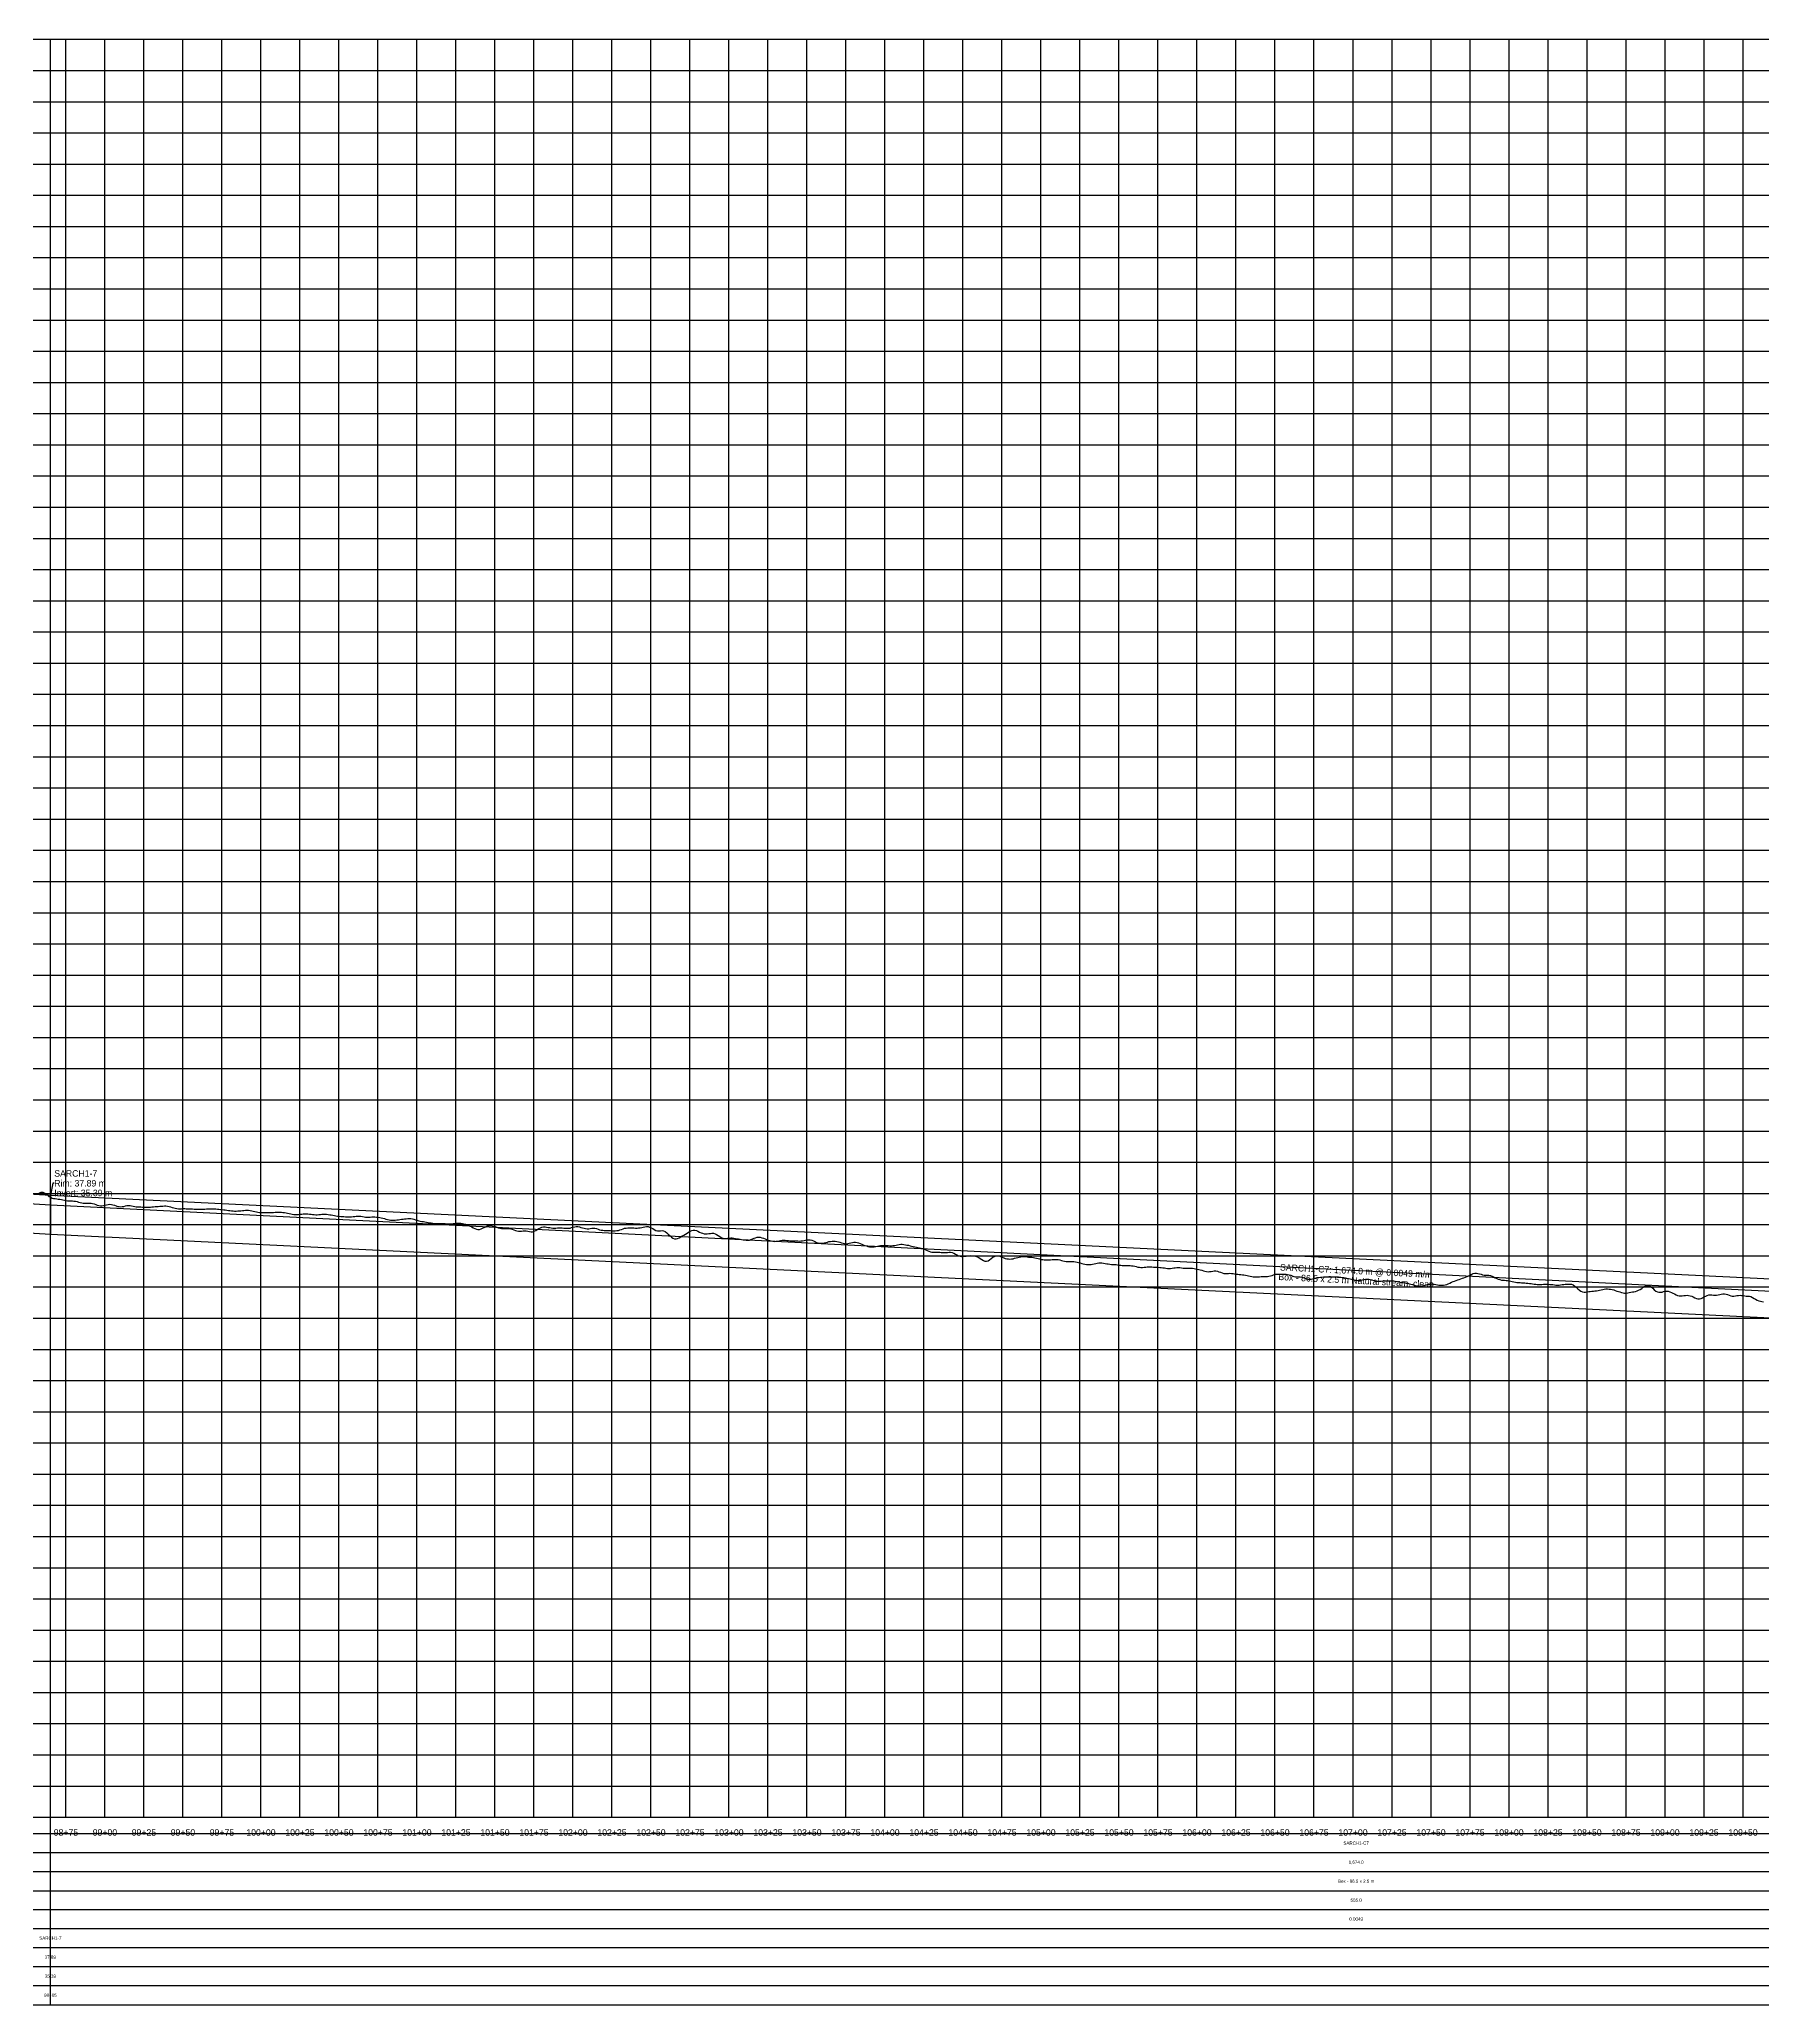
# Model space of a CAD drawing. Extents: x -64 to 17591, y -140 to 1126.
# Drawn here: x 9858 to 10963, y -140 to 1120 of the extents above; entities that cross this region are included whole.
import ezdxf
from ezdxf.enums import TextEntityAlignment as Align

# ---------------------------------------------------------------- set-up
doc = ezdxf.new("R2010")
doc.units = 0
for name, color, linetype in [('Annotation', 7, 'Continuous'), ('Annotation_Table', 254, 'Continuous'), ('Crown', 7, 'Continuous'), ('Grid', 254, 'Continuous'), ('Grid_Text', 7, 'Continuous'), ('Ground_Elevation', 3, 'Continuous'), ('Hydraulic_Grade', 5, 'Continuous'), ('Invert', 7, 'Continuous'), ('Structure', 7, 'Continuous')]:
    doc.layers.add(name, color=color, linetype=linetype)

msp = doc.modelspace()

# ---------------------------------------------------------------- linework, layer by layer
at = {"layer": 'Annotation', "color": 0}
msp.add_lwpolyline([(9865, 378.9), (9864.8, 379.9), (9865.6, 379.7)], close=True, dxfattribs=at)
msp.add_lwpolyline([(9867.5, 386.5), (9866.7, 386.5), (9865, 378.9)], dxfattribs=at)
at = {"layer": 'Annotation_Table', "color": 254}
for points in [[(9865, -140.2), (9865, 1120)], [(-25, -30.5), (17575, -30.5)], [(-25, -42.7), (17575, -42.7)], [(-25, -54.9), (17575, -54.9)], [(-25, -67.1), (17575, -67.1)], [(-25, -79.2), (17575, -79.2)], [(-25, -91.4), (17575, -91.4)], [(-25, -103.6), (17575, -103.6)], [(-25, -115.8), (17575, -115.8)], [(-25, -128), (17575, -128)], [(-25, -140.2), (17575, -140.2)]]:
    msp.add_lwpolyline(points, dxfattribs=at)
at = {"layer": 'Crown', "color": 0}
for points in [[(7920.2, 497.2), (9865, 378.9)], [(9865, 378.9), (9865, 378.9)], [(9865, 378.9), (11539, 297.5)]]:
    msp.add_lwpolyline(points, dxfattribs=at)
at = {"layer": 'Grid', "color": 254}
for points in [[(-25, 1120), (17575, 1120)], [(9875, -20), (9875, 1120)], [(9900, -20), (9900, 1120)], [(9925, -20), (9925, 1120)], [(9950, -20), (9950, 1120)], [(9975, -20), (9975, 1120)], [(10000, -20), (10000, 1120)], [(10025, -20), (10025, 1120)], [(10050, -20), (10050, 1120)], [(10075, -20), (10075, 1120)], [(10100, -20), (10100, 1120)], [(10125, -20), (10125, 1120)], [(10150, -20), (10150, 1120)], [(10175, -20), (10175, 1120)], [(10200, -20), (10200, 1120)], [(10225, -20), (10225, 1120)], [(10250, -20), (10250, 1120)], [(10275, -20), (10275, 1120)], [(10300, -20), (10300, 1120)], [(10325, -20), (10325, 1120)], [(10350, -20), (10350, 1120)], [(10375, -20), (10375, 1120)], [(10400, -20), (10400, 1120)], [(10425, -20), (10425, 1120)], [(10450, -20), (10450, 1120)], [(10475, -20), (10475, 1120)], [(10500, -20), (10500, 1120)], [(10525, -20), (10525, 1120)], [(10550, -20), (10550, 1120)], [(10575, -20), (10575, 1120)], [(10600, -20), (10600, 1120)], [(10625, -20), (10625, 1120)], [(10650, -20), (10650, 1120)], [(10675, -20), (10675, 1120)], [(10700, -20), (10700, 1120)], [(10725, -20), (10725, 1120)], [(10750, -20), (10750, 1120)], [(10775, -20), (10775, 1120)], [(10800, -20), (10800, 1120)], [(10825, -20), (10825, 1120)], [(10850, -20), (10850, 1120)], [(10875, -20), (10875, 1120)], [(10900, -20), (10900, 1120)], [(10925, -20), (10925, 1120)], [(10950, -20), (10950, 1120)], [(-25, 1100), (17575, 1100)], [(-25, 1080), (17575, 1080)], [(-25, 1060), (17575, 1060)], [(-25, 1040), (17575, 1040)], [(-25, 1020), (17575, 1020)], [(-25, 1000), (17575, 1000)], [(-25, 980), (17575, 980)], [(-25, 960), (17575, 960)], [(-25, 940), (17575, 940)], [(-25, 920), (17575, 920)], [(-25, 900), (17575, 900)], [(-25, 880), (17575, 880)], [(-25, 860), (17575, 860)], [(-25, 840), (17575, 840)], [(-25, 820), (17575, 820)], [(-25, 800), (17575, 800)], [(-25, 780), (17575, 780)], [(-25, 760), (17575, 760)], [(-25, 740), (17575, 740)], [(-25, 720), (17575, 720)], [(-25, 700), (17575, 700)], [(-25, 680), (17575, 680)], [(-25, 660), (17575, 660)], [(-25, 640), (17575, 640)], [(-25, 620), (17575, 620)], [(-25, 600), (17575, 600)], [(-25, 580), (17575, 580)], [(-25, 560), (17575, 560)], [(-25, 540), (17575, 540)], [(-25, 520), (17575, 520)], [(-25, 500), (17575, 500)], [(-25, 480), (17575, 480)], [(-25, 460), (17575, 460)], [(-25, 440), (17575, 440)], [(-25, 420), (17575, 420)], [(-25, 400), (17575, 400)], [(-25, 380), (17575, 380)], [(-25, 360), (17575, 360)], [(-25, 340), (17575, 340)], [(-25, 320), (17575, 320)], [(-25, 300), (17575, 300)], [(-25, 280), (17575, 280)], [(-25, 260), (17575, 260)], [(-25, 240), (17575, 240)], [(-25, 220), (17575, 220)], [(-25, 200), (17575, 200)], [(-25, 180), (17575, 180)], [(-25, 160), (17575, 160)], [(-25, 140), (17575, 140)], [(-25, 120), (17575, 120)], [(-25, 100), (17575, 100)], [(-25, 80), (17575, 80)], [(-25, 60), (17575, 60)], [(-25, 40), (17575, 40)], [(-25, 20), (17575, 20)], [(-25, 0), (17575, 0)], [(-25, -20), (17575, -20)]]:
    msp.add_lwpolyline(points, dxfattribs=at)
at = {"layer": 'Ground_Elevation', "color": 3}
msp.add_lwpolyline([(9857.1, 379.6), (9858.1, 380.3), (9859.1, 380.7), (9860.1, 380.7), (9861.1, 380.4), (9862.1, 379.8), (9863.1, 379), (9864.1, 378.1), (9865.1, 377.5), (9866.1, 377), (9867.1, 376.8), (9868.1, 376.7), (9869.1, 376.6), (9870.1, 376.4), (9871.1, 376.3), (9872.1, 376.1), (9873.1, 375.8), (9874.1, 375.6), (9875.1, 375.4), (9876.1, 375.3), (9877.1, 375.3), (9878.1, 375.3), (9879.1, 375.3), (9880.1, 375.1), (9881.1, 375), (9882.1, 374.7), (9883.1, 374.4), (9884.1, 374.2), (9885.1, 374), (9886.1, 373.8), (9887.1, 373.8), (9888.1, 373.8), (9889.1, 373.8), (9890.1, 373.8), (9891.1, 373.7), (9892.1, 373.5), (9893.1, 373.2), (9894.1, 372.8), (9895.1, 372.5), (9896.1, 372.2), (9897.1, 372), (9898.1, 372), (9899.1, 372.2), (9900.1, 372.4), (9901.1, 372.7), (9902.1, 372.9), (9903.1, 373), (9904.1, 372.9), (9905.1, 372.7), (9906.1, 372.4), (9907.1, 372), (9908.1, 371.7), (9909.1, 371.5), (9910.1, 371.4), (9911.1, 371.5), (9912.1, 371.7), (9913.1, 372), (9914.1, 372.2), (9915.1, 372.3), (9916.1, 372.2), (9917.1, 372.1), (9918.1, 371.8), (9919.1, 371.6), (9920.1, 371.4), (9921.1, 371.3), (9922.1, 371.3), (9923.1, 371.3), (9924.1, 371.2), (9925.1, 371.2), (9926.1, 371.2), (9927.1, 371.1), (9928.1, 371.1), (9929.1, 371.2), (9930.1, 371.3), (9931.1, 371.4), (9932.1, 371.5), (9933.1, 371.6), (9934.1, 371.7), (9935.1, 371.8), (9936.1, 371.9), (9937.1, 371.9), (9938.1, 372), (9939.1, 372), (9940.1, 371.8), (9941.1, 371.6), (9942.1, 371.3), (9943.1, 371), (9944.1, 370.7), (9945.1, 370.5), (9946.1, 370.3), (9947.1, 370.2), (9948.1, 370.2), (9949.1, 370.2), (9950.1, 370.3), (9951.1, 370.3), (9952.1, 370.2), (9953.1, 370.2), (9954.1, 370.1), (9955.1, 370.1), (9956.1, 370), (9957.1, 369.9), (9958.1, 369.9), (9959.1, 369.9), (9960.1, 369.8), (9961.1, 369.8), (9962.1, 369.8), (9963.1, 369.8), (9964.1, 369.9), (9965.1, 370), (9966.1, 370.1), (9967.1, 370.1), (9968.1, 370.2), (9969.1, 370.1), (9970.1, 370.1), (9971.1, 370), (9972.1, 369.9), (9973.1, 369.8), (9974.1, 369.7), (9975.1, 369.6), (9976.1, 369.5), (9977.1, 369.4), (9978.1, 369.2), (9979.1, 369.1), (9980.1, 369), (9981.1, 368.8), (9982.1, 368.8), (9983.1, 368.7), (9984.1, 368.7), (9985.1, 368.8), (9986.1, 368.8), (9987.1, 368.9), (9988.1, 369), (9989.1, 369.1), (9990.1, 369.2), (9991.1, 369.2), (9992.1, 369.2), (9993.1, 369.1), (9994.1, 368.9), (9995.1, 368.6), (9996.1, 368.3), (9997.1, 368.1), (9998.1, 367.9), (9999.1, 367.8), (10000.1, 367.7), (10001.1, 367.7), (10002.1, 367.7), (10003.1, 367.7), (10004.1, 367.7), (10005.1, 367.7), (10006.1, 367.7), (10007.1, 367.8), (10008.1, 367.8), (10009.1, 367.9), (10010.1, 368), (10011.1, 368), (10012.1, 367.9), (10013.1, 367.9), (10014.1, 367.8), (10015.1, 367.7), (10016.1, 367.6), (10017.1, 367.3), (10018.1, 367.1), (10019.1, 366.9), (10020.1, 366.7), (10021.1, 366.5), (10022.1, 366.5), (10023.1, 366.4), (10024.1, 366.5), (10025.1, 366.6), (10026.1, 366.7), (10027.1, 366.8), (10028.1, 366.9), (10029.1, 366.9), (10030.1, 366.8), (10031.1, 366.7), (10032.1, 366.6), (10033.1, 366.5), (10034.1, 366.4), (10035.1, 366.3), (10036.1, 366.3), (10037.1, 366.4), (10038.1, 366.5), (10039.1, 366.6), (10040.1, 366.6), (10041.1, 366.6), (10042.1, 366.6), (10043.1, 366.5), (10044.1, 366.3), (10045.1, 366.2), (10046.1, 366), (10047.1, 365.8), (10048.1, 365.6), (10049.1, 365.5), (10050.1, 365.4), (10051.1, 365.2), (10052.1, 365.1), (10053.1, 365.1), (10054.1, 365), (10055.1, 365), (10056.1, 364.9), (10057.1, 364.9), (10058.1, 365), (10059.1, 365.1), (10060.1, 365.2), (10061.1, 365.3), (10062.1, 365.5), (10063.1, 365.5), (10064.1, 365.3), (10065.1, 365.1), (10066.1, 364.9), (10067.1, 364.7), (10068.1, 364.7), (10069.1, 364.7), (10070.1, 364.7), (10071.1, 364.9), (10072.1, 364.9), (10073.1, 364.9), (10074.1, 364.8), (10075.1, 364.7), (10076.1, 364.5), (10077.1, 364.4), (10078.1, 364.1), (10079.1, 363.8), (10080.1, 363.5), (10081.1, 363.3), (10082.1, 363.1), (10083.1, 362.9), (10084.1, 362.8), (10085.1, 362.8), (10086.1, 362.8), (10087.1, 363), (10088.1, 363.1), (10089.1, 363.2), (10090.1, 363.4), (10091.1, 363.5), (10092.1, 363.7), (10093.1, 363.7), (10094.1, 363.8), (10095.1, 363.8), (10096.1, 363.8), (10097.1, 363.7), (10098.1, 363.4), (10099.1, 363.1), (10100.1, 362.8), (10101.1, 362.4), (10102.1, 362.2), (10103.1, 362), (10104.1, 361.9), (10105.1, 361.7), (10106.1, 361.6), (10107.1, 361.4), (10108.1, 361.2), (10109.1, 361.1), (10110.1, 360.9), (10111.1, 360.8), (10112.1, 360.7), (10113.1, 360.7), (10114.1, 360.7), (10115.1, 360.7), (10116.1, 360.7), (10117.1, 360.6), (10118.1, 360.6), (10119.1, 360.5), (10120.1, 360.5), (10121.1, 360.5), (10122.1, 360.5), (10123.1, 360.6), (10124.1, 360.8), (10125.1, 360.9), (10126.1, 361), (10127.1, 361), (10128.1, 360.9), (10129.1, 360.7), (10130.1, 360.5), (10131.1, 360.2), (10132.1, 359.8), (10133.1, 359.4), (10134.1, 359), (10135.1, 358.5), (10136.1, 358), (10137.1, 357.5), (10138.1, 357.1), (10139.1, 356.9), (10140.1, 356.9), (10141.1, 357.2), (10142.1, 357.6), (10143.1, 358.1), (10144.1, 358.6), (10145.1, 359.1), (10146.1, 359.4), (10147.1, 359.4), (10148.1, 359.3), (10149.1, 359), (10150.1, 358.7), (10151.1, 358.3), (10152.1, 358), (10153.1, 357.7), (10154.1, 357.5), (10155.1, 357.5), (10156.1, 357.4), (10157.1, 357.4), (10158.1, 357.4), (10159.1, 357.4), (10160.1, 357.2), (10161.1, 357), (10162.1, 356.7), (10163.1, 356.3), (10164.1, 356), (10165.1, 355.8), (10166.1, 355.7), (10167.1, 355.8), (10168.1, 355.9), (10169.1, 355.9), (10170.1, 355.9), (10171.1, 355.7), (10172.1, 355.6), (10173.1, 355.4), (10174.1, 355.4), (10175.1, 355.7), (10176.1, 356.1), (10177.1, 356.8), (10178.1, 357.4), (10179.1, 358), (10180.1, 358.3), (10181.1, 358.5), (10182.1, 358.5), (10183.1, 358.4), (10184.1, 358.2), (10185.1, 358.1), (10186.1, 357.9), (10187.1, 357.8), (10188.1, 357.8), (10189.1, 357.8), (10190.1, 357.9), (10191.1, 358), (10192.1, 358), (10193.1, 357.9), (10194.1, 357.8), (10195.1, 357.7), (10196.1, 357.6), (10197.1, 357.7), (10198.1, 357.8), (10199.1, 358.1), (10200.1, 358.3), (10201.1, 358.5), (10202.1, 358.7), (10203.1, 358.7), (10204.1, 358.5), (10205.1, 358.2), (10206.1, 357.9), (10207.1, 357.6), (10208.1, 357.4), (10209.1, 357.3), (10210.1, 357.3), (10211.1, 357.4), (10212.1, 357.6), (10213.1, 357.7), (10214.1, 357.6), (10215.1, 357.4), (10216.1, 357.1), (10217.1, 356.7), (10218.1, 356.5), (10219.1, 356.4), (10220.1, 356.3), (10221.1, 356.3), (10222.1, 356.3), (10223.1, 356.2), (10224.1, 356.1), (10225.1, 356), (10226.1, 356), (10227.1, 356), (10228.1, 356.1), (10229.1, 356.3), (10230.1, 356.6), (10231.1, 356.9), (10232.1, 357.3), (10233.1, 357.6), (10234.1, 357.8), (10235.1, 357.9), (10236.1, 358), (10237.1, 358), (10238.1, 358), (10239.1, 357.9), (10240.1, 357.8), (10241.1, 357.8), (10242.1, 357.9), (10243.1, 358), (10244.1, 358.1), (10245.1, 358.3), (10246.1, 358.5), (10247.1, 358.7), (10248.1, 358.7), (10249.1, 358.4), (10250.1, 358), (10251.1, 357.4), (10252.1, 356.8), (10253.1, 356.3), (10254.1, 356), (10255.1, 355.9), (10256.1, 356), (10257.1, 356.1), (10258.1, 356), (10259.1, 355.5), (10260.1, 354.8), (10261.1, 353.9), (10262.1, 352.9), (10263.1, 351.9), (10264.1, 351.2), (10265.1, 350.9), (10266.1, 350.9), (10267.1, 351.1), (10268.1, 351.5), (10269.1, 352.1), (10270.1, 352.7), (10271.1, 353.3), (10272.1, 353.9), (10273.1, 354.6), (10274.1, 355.2), (10275.1, 355.7), (10276.1, 356.1), (10277.1, 356.4), (10278.1, 356.4), (10279.1, 356.2), (10280.1, 355.8), (10281.1, 355.2), (10282.1, 354.8), (10283.1, 354.4), (10284.1, 354.1), (10285.1, 354), (10286.1, 354.1), (10287.1, 354.2), (10288.1, 354.3), (10289.1, 354.4), (10290.1, 354.4), (10291.1, 354.1), (10292.1, 353.6), (10293.1, 353), (10294.1, 352.3), (10295.1, 351.7), (10296.1, 351.2), (10297.1, 351.1), (10298.1, 351.1), (10299.1, 351.2), (10300.1, 351.3), (10301.1, 351.4), (10302.1, 351.4), (10303.1, 351.3), (10304.1, 351.1), (10305.1, 350.9), (10306.1, 350.8), (10307.1, 350.6), (10308.1, 350.5), (10309.1, 350.3), (10310.1, 350.2), (10311.1, 350.1), (10312.1, 350.1), (10313.1, 350.1), (10314.1, 350.4), (10315.1, 350.8), (10316.1, 351.2), (10317.1, 351.6), (10318.1, 351.9), (10319.1, 352), (10320.1, 351.9), (10321.1, 351.6), (10322.1, 351.2), (10323.1, 350.8), (10324.1, 350.4), (10325.1, 350), (10326.1, 349.8), (10327.1, 349.5), (10328.1, 349.3), (10329.1, 349.2), (10330.1, 349.3), (10331.1, 349.4), (10332.1, 349.6), (10333.1, 349.8), (10334.1, 350), (10335.1, 350), (10336.1, 350), (10337.1, 349.9), (10338.1, 349.7), (10339.1, 349.6), (10340.1, 349.5), (10341.1, 349.5), (10342.1, 349.5), (10343.1, 349.5), (10344.1, 349.5), (10345.1, 349.4), (10346.1, 349.5), (10347.1, 349.6), (10348.1, 349.8), (10349.1, 350), (10350.1, 350.2), (10351.1, 350.3), (10352.1, 350.2), (10353.1, 350), (10354.1, 349.6), (10355.1, 349.1), (10356.1, 348.6), (10357.1, 348.3), (10358.1, 348.1), (10359.1, 348.1), (10360.1, 348.1), (10361.1, 348.3), (10362.1, 348.5), (10363.1, 348.8), (10364.1, 349.1), (10365.1, 349.2), (10366.1, 349.3), (10367.1, 349.3), (10368.1, 349.3), (10369.1, 349.2), (10370.1, 349), (10371.1, 348.7), (10372.1, 348.4), (10373.1, 348.1), (10374.1, 347.8), (10375.1, 347.7), (10376.1, 347.8), (10377.1, 348), (10378.1, 348.3), (10379.1, 348.6), (10380.1, 348.8), (10381.1, 348.8), (10382.1, 348.6), (10383.1, 348.3), (10384.1, 347.8), (10385.1, 347.4), (10386.1, 347), (10387.1, 346.6), (10388.1, 346.3), (10389.1, 346), (10390.1, 345.8), (10391.1, 345.7), (10392.1, 345.7), (10393.1, 345.8), (10394.1, 345.9), (10395.1, 346.1), (10396.1, 346.3), (10397.1, 346.5), (10398.1, 346.5), (10399.1, 346.5), (10400.1, 346.5), (10401.1, 346.5), (10402.1, 346.5), (10403.1, 346.4), (10404.1, 346.4), (10405.1, 346.5), (10406.1, 346.6), (10407.1, 346.7), (10408.1, 347), (10409.1, 347.3), (10410.1, 347.4), (10411.1, 347.4), (10412.1, 347.3), (10413.1, 347.1), (10414.1, 346.9), (10415.1, 346.7), (10416.1, 346.4), (10417.1, 346.2), (10418.1, 346), (10419.1, 345.7), (10420.1, 345.5), (10421.1, 345.3), (10422.1, 345.1), (10423.1, 344.9), (10424.1, 344.6), (10425.1, 344.3), (10426.1, 343.9), (10427.1, 343.4), (10428.1, 343), (10429.1, 342.6), (10430.1, 342.4), (10431.1, 342.3), (10432.1, 342.3), (10433.1, 342.4), (10434.1, 342.4), (10435.1, 342.3), (10436.1, 342.2), (10437.1, 342.2), (10438.1, 342.2), (10439.1, 342.2), (10440.1, 342.2), (10441.1, 342.3), (10442.1, 342.3), (10443.1, 342.1), (10444.1, 341.6), (10445.1, 341.1), (10446.1, 340.5), (10447.1, 340), (10448.1, 339.7), (10449.1, 339.6), (10450.1, 339.6), (10451.1, 339.7), (10452.1, 339.8), (10453.1, 339.9), (10454.1, 340), (10455.1, 340.1), (10456.1, 340), (10457.1, 339.9), (10458.1, 339.7), (10459.1, 339.3), (10460.1, 338.8), (10461.1, 338.2), (10462.1, 337.6), (10463.1, 337), (10464.1, 336.6), (10465.1, 336.6), (10466.1, 336.8), (10467.1, 337.4), (10468.1, 338.2), (10469.1, 339), (10470.1, 339.6), (10471.1, 340), (10472.1, 340), (10473.1, 339.9), (10474.1, 339.5), (10475.1, 339.1), (10476.1, 338.7), (10477.1, 338.3), (10478.1, 338.1), (10479.1, 338), (10480.1, 337.9), (10481.1, 338), (10482.1, 338.1), (10483.1, 338.4), (10484.1, 338.7), (10485.1, 338.9), (10486.1, 339.1), (10487.1, 339.4), (10488.1, 339.5), (10489.1, 339.6), (10490.1, 339.5), (10491.1, 339.4), (10492.1, 339.2), (10493.1, 339.1), (10494.1, 339), (10495.1, 338.8), (10496.1, 338.6), (10497.1, 338.4), (10498.1, 338.2), (10499.1, 338), (10500.1, 337.7), (10501.1, 337.6), (10502.1, 337.4), (10503.1, 337.4), (10504.1, 337.4), (10505.1, 337.4), (10506.1, 337.5), (10507.1, 337.6), (10508.1, 337.7), (10509.1, 337.7), (10510.1, 337.7), (10511.1, 337.6), (10512.1, 337.3), (10513.1, 337), (10514.1, 336.7), (10515.1, 336.5), (10516.1, 336.3), (10517.1, 336.3), (10518.1, 336.3), (10519.1, 336.4), (10520.1, 336.4), (10521.1, 336.3), (10522.1, 336.1), (10523.1, 335.9), (10524.1, 335.7), (10525.1, 335.4), (10526.1, 335.1), (10527.1, 334.9), (10528.1, 334.7), (10529.1, 334.5), (10530.1, 334.4), (10531.1, 334.4), (10532.1, 334.5), (10533.1, 334.7), (10534.1, 334.8), (10535.1, 335), (10536.1, 335.2), (10537.1, 335.4), (10538.1, 335.4), (10539.1, 335.4), (10540.1, 335.3), (10541.1, 335.1), (10542.1, 334.9), (10543.1, 334.8), (10544.1, 334.6), (10545.1, 334.5), (10546.1, 334.5), (10547.1, 334.4), (10548.1, 334.3), (10549.1, 334.2), (10550.1, 334), (10551.1, 333.9), (10552.1, 333.8), (10553.1, 333.7), (10554.1, 333.7), (10555.1, 333.7), (10556.1, 333.7), (10557.1, 333.7), (10558.1, 333.6), (10559.1, 333.5), (10560.1, 333.3), (10561.1, 333.1), (10562.1, 332.8), (10563.1, 332.6), (10564.1, 332.5), (10565.1, 332.5), (10566.1, 332.6), (10567.1, 332.8), (10568.1, 332.9), (10569.1, 333), (10570.1, 333), (10571.1, 332.9), (10572.1, 332.8), (10573.1, 332.7), (10574.1, 332.7), (10575.1, 332.6), (10576.1, 332.5), (10577.1, 332.4), (10578.1, 332.3), (10579.1, 332.2), (10580.1, 332), (10581.1, 331.9), (10582.1, 331.9), (10583.1, 331.9), (10584.1, 332), (10585.1, 332.2), (10586.1, 332.3), (10587.1, 332.4), (10588.1, 332.4), (10589.1, 332.4), (10590.1, 332.2), (10591.1, 332.1), (10592.1, 332.1), (10593.1, 332.1), (10594.1, 332.1), (10595.1, 332.1), (10596.1, 332), (10597.1, 332), (10598.1, 331.9), (10599.1, 331.7), (10600.1, 331.5), (10601.1, 331.3), (10602.1, 331), (10603.1, 330.7), (10604.1, 330.4), (10605.1, 330.1), (10606.1, 329.9), (10607.1, 329.8), (10608.1, 329.9), (10609.1, 330), (10610.1, 330.1), (10611.1, 330.3), (10612.1, 330.3), (10613.1, 330.1), (10614.1, 329.8), (10615.1, 329.4), (10616.1, 329), (10617.1, 328.7), (10618.1, 328.6), (10619.1, 328.7), (10620.1, 328.7), (10621.1, 328.8), (10622.1, 328.7), (10623.1, 328.6), (10624.1, 328.5), (10625.1, 328.3), (10626.1, 328.1), (10627.1, 328), (10628.1, 327.9), (10629.1, 327.8), (10630.1, 327.7), (10631.1, 327.6), (10632.1, 327.4), (10633.1, 327.2), (10634.1, 327), (10635.1, 326.8), (10636.1, 326.6), (10637.1, 326.5), (10638.1, 326.5), (10639.1, 326.5), (10640.1, 326.6), (10641.1, 326.7), (10642.1, 326.8), (10643.1, 326.8), (10644.1, 326.8), (10645.1, 326.8), (10646.1, 326.9), (10647.1, 327.1), (10648.1, 327.4), (10649.1, 327.8), (10650.1, 328.1), (10651.1, 328.2), (10652.1, 328.2), (10653.1, 328.3), (10654.1, 328.3), (10655.1, 328.3), (10656.1, 328.3), (10657.1, 328.2), (10658.1, 328), (10659.1, 327.8), (10660.1, 327.5), (10661.1, 327.2), (10662.1, 326.8), (10663.1, 326.6), (10664.1, 326.5), (10665.1, 326.5), (10666.1, 326.5), (10667.1, 326.3), (10668.1, 326), (10669.1, 325.7), (10670.1, 325.3), (10671.1, 325.1), (10672.1, 325), (10673.1, 325.1), (10674.1, 325.2), (10675.1, 325.5), (10676.1, 325.7), (10677.1, 326), (10678.1, 326.1), (10679.1, 326.3), (10680.1, 326.3), (10681.1, 326.4), (10682.1, 326.5), (10683.1, 326.6), (10684.1, 326.6), (10685.1, 326.6), (10686.1, 326.6), (10687.1, 326.5), (10688.1, 326.5), (10689.1, 326.4), (10690.1, 326.3), (10691.1, 326.2), (10692.1, 326.2), (10693.1, 326.1), (10694.1, 326), (10695.1, 325.9), (10696.1, 325.6), (10697.1, 325.4), (10698.1, 325.2), (10699.1, 324.9), (10700.1, 324.7), (10701.1, 324.4), (10702.1, 324.3), (10703.1, 324.2), (10704.1, 324.2), (10705.1, 324.4), (10706.1, 324.6), (10707.1, 324.8), (10708.1, 324.9), (10709.1, 325), (10710.1, 324.9), (10711.1, 324.7), (10712.1, 324.5), (10713.1, 324.2), (10714.1, 324), (10715.1, 323.8), (10716.1, 323.8), (10717.1, 323.8), (10718.1, 323.8), (10719.1, 323.9), (10720.1, 323.9), (10721.1, 324), (10722.1, 324), (10723.1, 324), (10724.1, 324), (10725.1, 324), (10726.1, 323.9), (10727.1, 323.7), (10728.1, 323.5), (10729.1, 323.3), (10730.1, 323.1), (10731.1, 322.9), (10732.1, 322.8), (10733.1, 322.6), (10734.1, 322.5), (10735.1, 322.4), (10736.1, 322.1), (10737.1, 321.8), (10738.1, 321.6), (10739.1, 321.2), (10740.1, 321), (10741.1, 320.8), (10742.1, 320.7), (10743.1, 320.6), (10744.1, 320.7), (10745.1, 320.9), (10746.1, 321.1), (10747.1, 321.4), (10748.1, 321.7), (10749.1, 321.9), (10750.1, 322), (10751.1, 321.9), (10752.1, 321.8), (10753.1, 321.6), (10754.1, 321.4), (10755.1, 321.2), (10756.1, 321.2), (10757.1, 321.1), (10758.1, 321.2), (10759.1, 321.3), (10760.1, 321.6), (10761.1, 322.1), (10762.1, 322.5), (10763.1, 323), (10764.1, 323.4), (10765.1, 323.8), (10766.1, 324.2), (10767.1, 324.5), (10768.1, 324.8), (10769.1, 325.2), (10770.1, 325.6), (10771.1, 325.9), (10772.1, 326.3), (10773.1, 326.7), (10774.1, 327.1), (10775.1, 327.6), (10776.1, 328.2), (10777.1, 328.6), (10778.1, 328.8), (10779.1, 328.8), (10780.1, 328.7), (10781.1, 328.4), (10782.1, 328.1), (10783.1, 327.8), (10784.1, 327.6), (10785.1, 327.6), (10786.1, 327.6), (10787.1, 327.6), (10788.1, 327.4), (10789.1, 327), (10790.1, 326.5), (10791.1, 325.9), (10792.1, 325.4), (10793.1, 325), (10794.1, 324.7), (10795.1, 324.4), (10796.1, 324.3), (10797.1, 324.3), (10798.1, 324.2), (10799.1, 324.1), (10800.1, 323.9), (10801.1, 323.7), (10802.1, 323.5), (10803.1, 323.3), (10804.1, 323.1), (10805.1, 322.9), (10806.1, 322.8), (10807.1, 322.8), (10808.1, 322.7), (10809.1, 322.6), (10810.1, 322.6), (10811.1, 322.5), (10812.1, 322.4), (10813.1, 322.3), (10814.1, 322.2), (10815.1, 322), (10816.1, 321.8), (10817.1, 321.7), (10818.1, 321.6), (10819.1, 321.6), (10820.1, 321.6), (10821.1, 321.6), (10822.1, 321.7), (10823.1, 321.7), (10824.1, 321.7), (10825.1, 321.7), (10826.1, 321.6), (10827.1, 321.6), (10828.1, 321.5), (10829.1, 321.3), (10830.1, 321.2), (10831.1, 321.2), (10832.1, 321.2), (10833.1, 321.3), (10834.1, 321.5), (10835.1, 321.6), (10836.1, 321.8), (10837.1, 321.9), (10838.1, 321.9), (10839.1, 321.9), (10840.1, 321.7), (10841.1, 321.3), (10842.1, 320.6), (10843.1, 319.8), (10844.1, 318.8), (10845.1, 317.9), (10846.1, 317.2), (10847.1, 316.8), (10848.1, 316.7), (10849.1, 316.7), (10850.1, 316.8), (10851.1, 317), (10852.1, 317.1), (10853.1, 317.3), (10854.1, 317.4), (10855.1, 317.5), (10856.1, 317.6), (10857.1, 317.8), (10858.1, 318), (10859.1, 318.2), (10860.1, 318.4), (10861.1, 318.6), (10862.1, 318.7), (10863.1, 318.7), (10864.1, 318.6), (10865.1, 318.5), (10866.1, 318.3), (10867.1, 318.1), (10868.1, 317.7), (10869.1, 317.4), (10870.1, 317.1), (10871.1, 316.8), (10872.1, 316.5), (10873.1, 316.2), (10874.1, 316.1), (10875.1, 316.1), (10876.1, 316.3), (10877.1, 316.5), (10878.1, 316.6), (10879.1, 316.8), (10880.1, 316.9), (10881.1, 317.1), (10882.1, 317.5), (10883.1, 317.9), (10884.1, 318.4), (10885.1, 319.1), (10886.1, 319.8), (10887.1, 320.5), (10888.1, 320.9), (10889.1, 321), (10890.1, 320.7), (10891.1, 320.1), (10892.1, 319.2), (10893.1, 318.2), (10894.1, 317.3), (10895.1, 316.8), (10896.1, 316.6), (10897.1, 316.6), (10898.1, 316.7), (10899.1, 317), (10900.1, 317.2), (10901.1, 317.3), (10902.1, 317.2), (10903.1, 316.9), (10904.1, 316.5), (10905.1, 316), (10906.1, 315.5), (10907.1, 315), (10908.1, 314.6), (10909.1, 314.4), (10910.1, 314.3), (10911.1, 314.4), (10912.1, 314.5), (10913.1, 314.6), (10914.1, 314.7), (10915.1, 314.6), (10916.1, 314.4), (10917.1, 314.1), (10918.1, 313.6), (10919.1, 313.1), (10920.1, 312.7), (10921.1, 312.4), (10922.1, 312.4), (10923.1, 312.6), (10924.1, 313.1), (10925.1, 313.6), (10926.1, 314.1), (10927.1, 314.6), (10928.1, 314.9), (10929.1, 315), (10930.1, 314.9), (10931.1, 314.8), (10932.1, 314.7), (10933.1, 314.8), (10934.1, 315), (10935.1, 315.2), (10936.1, 315.4), (10937.1, 315.5), (10938.1, 315.5), (10939.1, 315.4), (10940.1, 315.1), (10941.1, 314.7), (10942.1, 314.3), (10943.1, 314.1), (10944.1, 314.1), (10945.1, 314.3), (10946.1, 314.5), (10947.1, 314.6), (10948.1, 314.7), (10949.1, 314.6), (10950.1, 314.5), (10951.1, 314.3), (10952.1, 314.2), (10953.1, 314.1), (10954.1, 314), (10955.1, 313.8), (10956.1, 313.3), (10957.1, 312.7), (10958.1, 312.1), (10959.1, 311.6), (10960.1, 311.1), (10961.1, 310.9), (10962.1, 310.7), (10963.1, 310.5)], dxfattribs=at)
at = {"layer": 'Hydraulic_Grade', "color": 5}
for points in [[(7920.2, 490.9), (9865, 372.6)], [(9865, 372.6), (9865, 372.6)], [(9865, 372.6), (11539, 288.6)]]:
    msp.add_lwpolyline(points, dxfattribs=at)
at = {"layer": 'Invert', "color": 0}
for points in [[(7920.2, 472.2), (9865, 353.9)], [(9865, 353.9), (9865, 353.9)], [(9865, 353.9), (11539, 272.5)]]:
    msp.add_lwpolyline(points, dxfattribs=at)
at = {"layer": 'Structure', "color": 0}
msp.add_lwpolyline([(9865, 378.9), (9865, 353.9)], dxfattribs=at)
msp.add_lwpolyline([(9865, 378.9), (9865, 353.9)], dxfattribs=at)

# ---------------------------------------------------------------- texts
at = {"layer": 'Annotation', "color": 0}
for s, height, p in [('SARCH1-7', 4.17, (9867.5, 392.8)), ('Rim: 37.89 m', 4.167, (9867.5, 386.5)), ('Invert: 35.39 m', 4.167, (9867.5, 380.3))]:
    msp.add_text(s, height=height, dxfattribs=at).set_placement(p, align=Align.MIDDLE_LEFT)
for s, p in [('Box - 86.5 x 2.5 m Natural stream, clean', (10702, 324.1)), ('SARCH1-C7: 1,674.0 m @ 0.0049 m/m', (10702, 330.3))]:
    msp.add_text(s, height=4.167, rotation=357.2147, dxfattribs=at).set_placement(p, align=Align.MIDDLE_CENTER)
at = {"layer": 'Annotation_Table', "color": 0}
for s, height, p in [('SARCH1-C7', 2.08, (10702, -36.6)), ('1,674.0', 2.08, (10702, -48.8)), ('Box - 86.5 x 2.5 m', 2.083, (10702, -61)), ('555.0', 2.08, (10702, -73.2)), ('0.0049', 2.08, (10702, -85.3)), ('SARCH1-7', 2.08, (9865, -97.5)), ('37.89', 2.08, (9865, -109.7)), ('35.39', 2.08, (9865, -121.9)), ('98+65', 2.08, (9865, -134.1))]:
    msp.add_text(s, height=height, dxfattribs=at).set_placement(p, align=Align.MIDDLE_CENTER)
at = {"layer": 'Grid_Text', "color": 0}
for s, p in [('98+75', (9875, -27.7)), ('99+00', (9900, -27.7)), ('99+25', (9925, -27.7)), ('99+50', (9950, -27.7)), ('99+75', (9975, -27.7)), ('100+00', (10000, -27.7)), ('100+25', (10025, -27.7)), ('100+50', (10050, -27.7)), ('100+75', (10075, -27.7)), ('101+00', (10100, -27.7)), ('101+25', (10125, -27.7)), ('101+50', (10150, -27.7)), ('101+75', (10175, -27.7)), ('102+00', (10200, -27.7)), ('102+25', (10225, -27.7)), ('102+50', (10250, -27.7)), ('102+75', (10275, -27.7)), ('103+00', (10300, -27.7)), ('103+25', (10325, -27.7)), ('103+50', (10350, -27.7)), ('103+75', (10375, -27.7)), ('104+00', (10400, -27.7)), ('104+25', (10425, -27.7)), ('104+50', (10450, -27.7)), ('104+75', (10475, -27.7)), ('105+00', (10500, -27.7)), ('105+25', (10525, -27.7)), ('105+50', (10550, -27.7)), ('105+75', (10575, -27.7)), ('106+00', (10600, -27.7)), ('106+25', (10625, -27.7)), ('106+50', (10650, -27.7)), ('106+75', (10675, -27.7)), ('107+00', (10700, -27.7)), ('107+25', (10725, -27.7)), ('107+50', (10750, -27.7)), ('107+75', (10775, -27.7)), ('108+00', (10800, -27.7)), ('108+25', (10825, -27.7)), ('108+50', (10850, -27.7)), ('108+75', (10875, -27.7)), ('109+00', (10900, -27.7)), ('109+25', (10925, -27.7)), ('109+50', (10950, -27.7))]:
    msp.add_text(s, height=4.17, dxfattribs=at).set_placement(p, align=Align.TOP_CENTER)

doc.saveas('drawing.dxf')
